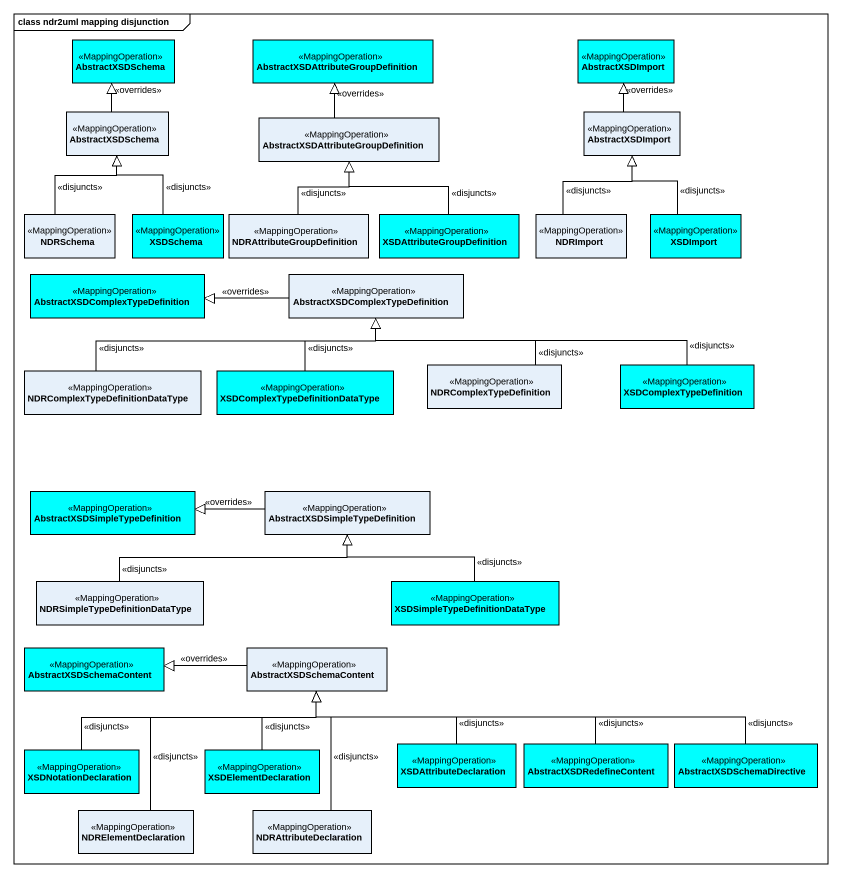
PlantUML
@startuml
mainframe class ndr2uml mapping disjunction
hide circle
hide empty members
class AbstractXSDSchema <<MappingOperation>> #00FFFF
class "AbstractXSDAttributeGroupDefinition" as AbstractXSDAttributeGroupDef <<MappingOperation>> #00FFFF
class AbstractXSDImport <<MappingOperation>> #00FFFF
class "AbstractXSDSchema" as AbstractXSDSchema_2 <<MappingOperation>>
class "AbstractXSDAttributeGroupDefinition" as AbstractXSDAttributeGroupDef_2 <<MappingOperation>>
class "AbstractXSDImport" as AbstractXSDImport_2 <<MappingOperation>>
class NDRSchema <<MappingOperation>>
class XSDSchema <<MappingOperation>> #00FFFF
class NDRAttributeGroupDefinition <<MappingOperation>>
class XSDAttributeGroupDefinition <<MappingOperation>> #00FFFF
class NDRImport <<MappingOperation>>
class XSDImport <<MappingOperation>> #00FFFF
class "AbstractXSDComplexTypeDefinition" as AbstractXSDComplexTypeDefini <<MappingOperation>> #00FFFF
class "AbstractXSDComplexTypeDefinition" as AbstractXSDComplexTypeDefini_2 <<MappingOperation>>
class "NDRComplexTypeDefinitionDataType" as NDRComplexTypeDefinitionData <<MappingOperation>>
class "XSDComplexTypeDefinitionDataType" as XSDComplexTypeDefinitionData <<MappingOperation>> #00FFFF
class NDRComplexTypeDefinition <<MappingOperation>>
class XSDComplexTypeDefinition <<MappingOperation>> #00FFFF
class "AbstractXSDSimpleTypeDefinition" as AbstractXSDSimpleTypeDefinit <<MappingOperation>> #00FFFF
class "AbstractXSDSimpleTypeDefinition" as AbstractXSDSimpleTypeDefinit_2 <<MappingOperation>>
class "NDRSimpleTypeDefinitionDataType" as NDRSimpleTypeDefinitionDataT <<MappingOperation>>
class "XSDSimpleTypeDefinitionDataType" as XSDSimpleTypeDefinitionDataT <<MappingOperation>> #00FFFF
class AbstractXSDSchemaContent <<MappingOperation>> #00FFFF
class "AbstractXSDSchemaContent" as AbstractXSDSchemaContent_2 <<MappingOperation>>
class XSDAttributeDeclaration <<MappingOperation>> #00FFFF
class AbstractXSDRedefineContent <<MappingOperation>> #00FFFF
class AbstractXSDSchemaDirective <<MappingOperation>> #00FFFF
class XSDNotationDeclaration <<MappingOperation>> #00FFFF
class XSDElementDeclaration <<MappingOperation>> #00FFFF
class NDRElementDeclaration <<MappingOperation>>
class NDRAttributeDeclaration <<MappingOperation>>
AbstractXSDSchema_2 -up-|> AbstractXSDSchema : <<overrides>>
AbstractXSDAttributeGroupDef_2 -up-|> AbstractXSDAttributeGroupDef : <<overrides>>
AbstractXSDImport_2 -up-|> AbstractXSDImport : <<overrides>>
NDRSchema -up-|> AbstractXSDSchema_2 : <<disjuncts>>
XSDSchema -up-|> AbstractXSDSchema_2 : <<disjuncts>>
NDRAttributeGroupDefinition -up-|> AbstractXSDAttributeGroupDef_2 : <<disjuncts>>
XSDAttributeGroupDefinition -up-|> AbstractXSDAttributeGroupDef_2 : <<disjuncts>>
NDRImport -up-|> AbstractXSDImport_2 : <<disjuncts>>
XSDImport -up-|> AbstractXSDImport_2 : <<disjuncts>>
AbstractXSDComplexTypeDefini_2 -left-|> AbstractXSDComplexTypeDefini : <<overrides>>
NDRComplexTypeDefinitionData -right-|> AbstractXSDComplexTypeDefini_2 : <<disjuncts>>
XSDComplexTypeDefinitionData -up-|> AbstractXSDComplexTypeDefini_2 : <<disjuncts>>
NDRComplexTypeDefinition -up-|> AbstractXSDComplexTypeDefini_2 : <<disjuncts>>
XSDComplexTypeDefinition -left-|> AbstractXSDComplexTypeDefini_2 : <<disjuncts>>
AbstractXSDSimpleTypeDefinit_2 -left-|> AbstractXSDSimpleTypeDefinit : <<overrides>>
NDRSimpleTypeDefinitionDataT -right-|> AbstractXSDSimpleTypeDefinit_2 : <<disjuncts>>
XSDSimpleTypeDefinitionDataT -up-|> AbstractXSDSimpleTypeDefinit_2 : <<disjuncts>>
AbstractXSDSchemaContent_2 -left-|> AbstractXSDSchemaContent : <<overrides>>
XSDAttributeDeclaration -up-|> AbstractXSDSchemaContent_2 : <<disjuncts>>
AbstractXSDRedefineContent -left-|> AbstractXSDSchemaContent_2 : <<disjuncts>>
AbstractXSDSchemaDirective -left-|> AbstractXSDSchemaContent_2 : <<disjuncts>>
XSDNotationDeclaration -right-|> AbstractXSDSchemaContent_2 : <<disjuncts>>
XSDElementDeclaration -up-|> AbstractXSDSchemaContent_2 : <<disjuncts>>
NDRElementDeclaration -up-|> AbstractXSDSchemaContent_2 : <<disjuncts>>
NDRAttributeDeclaration -up-|> AbstractXSDSchemaContent_2 : <<disjuncts>>
@enduml
